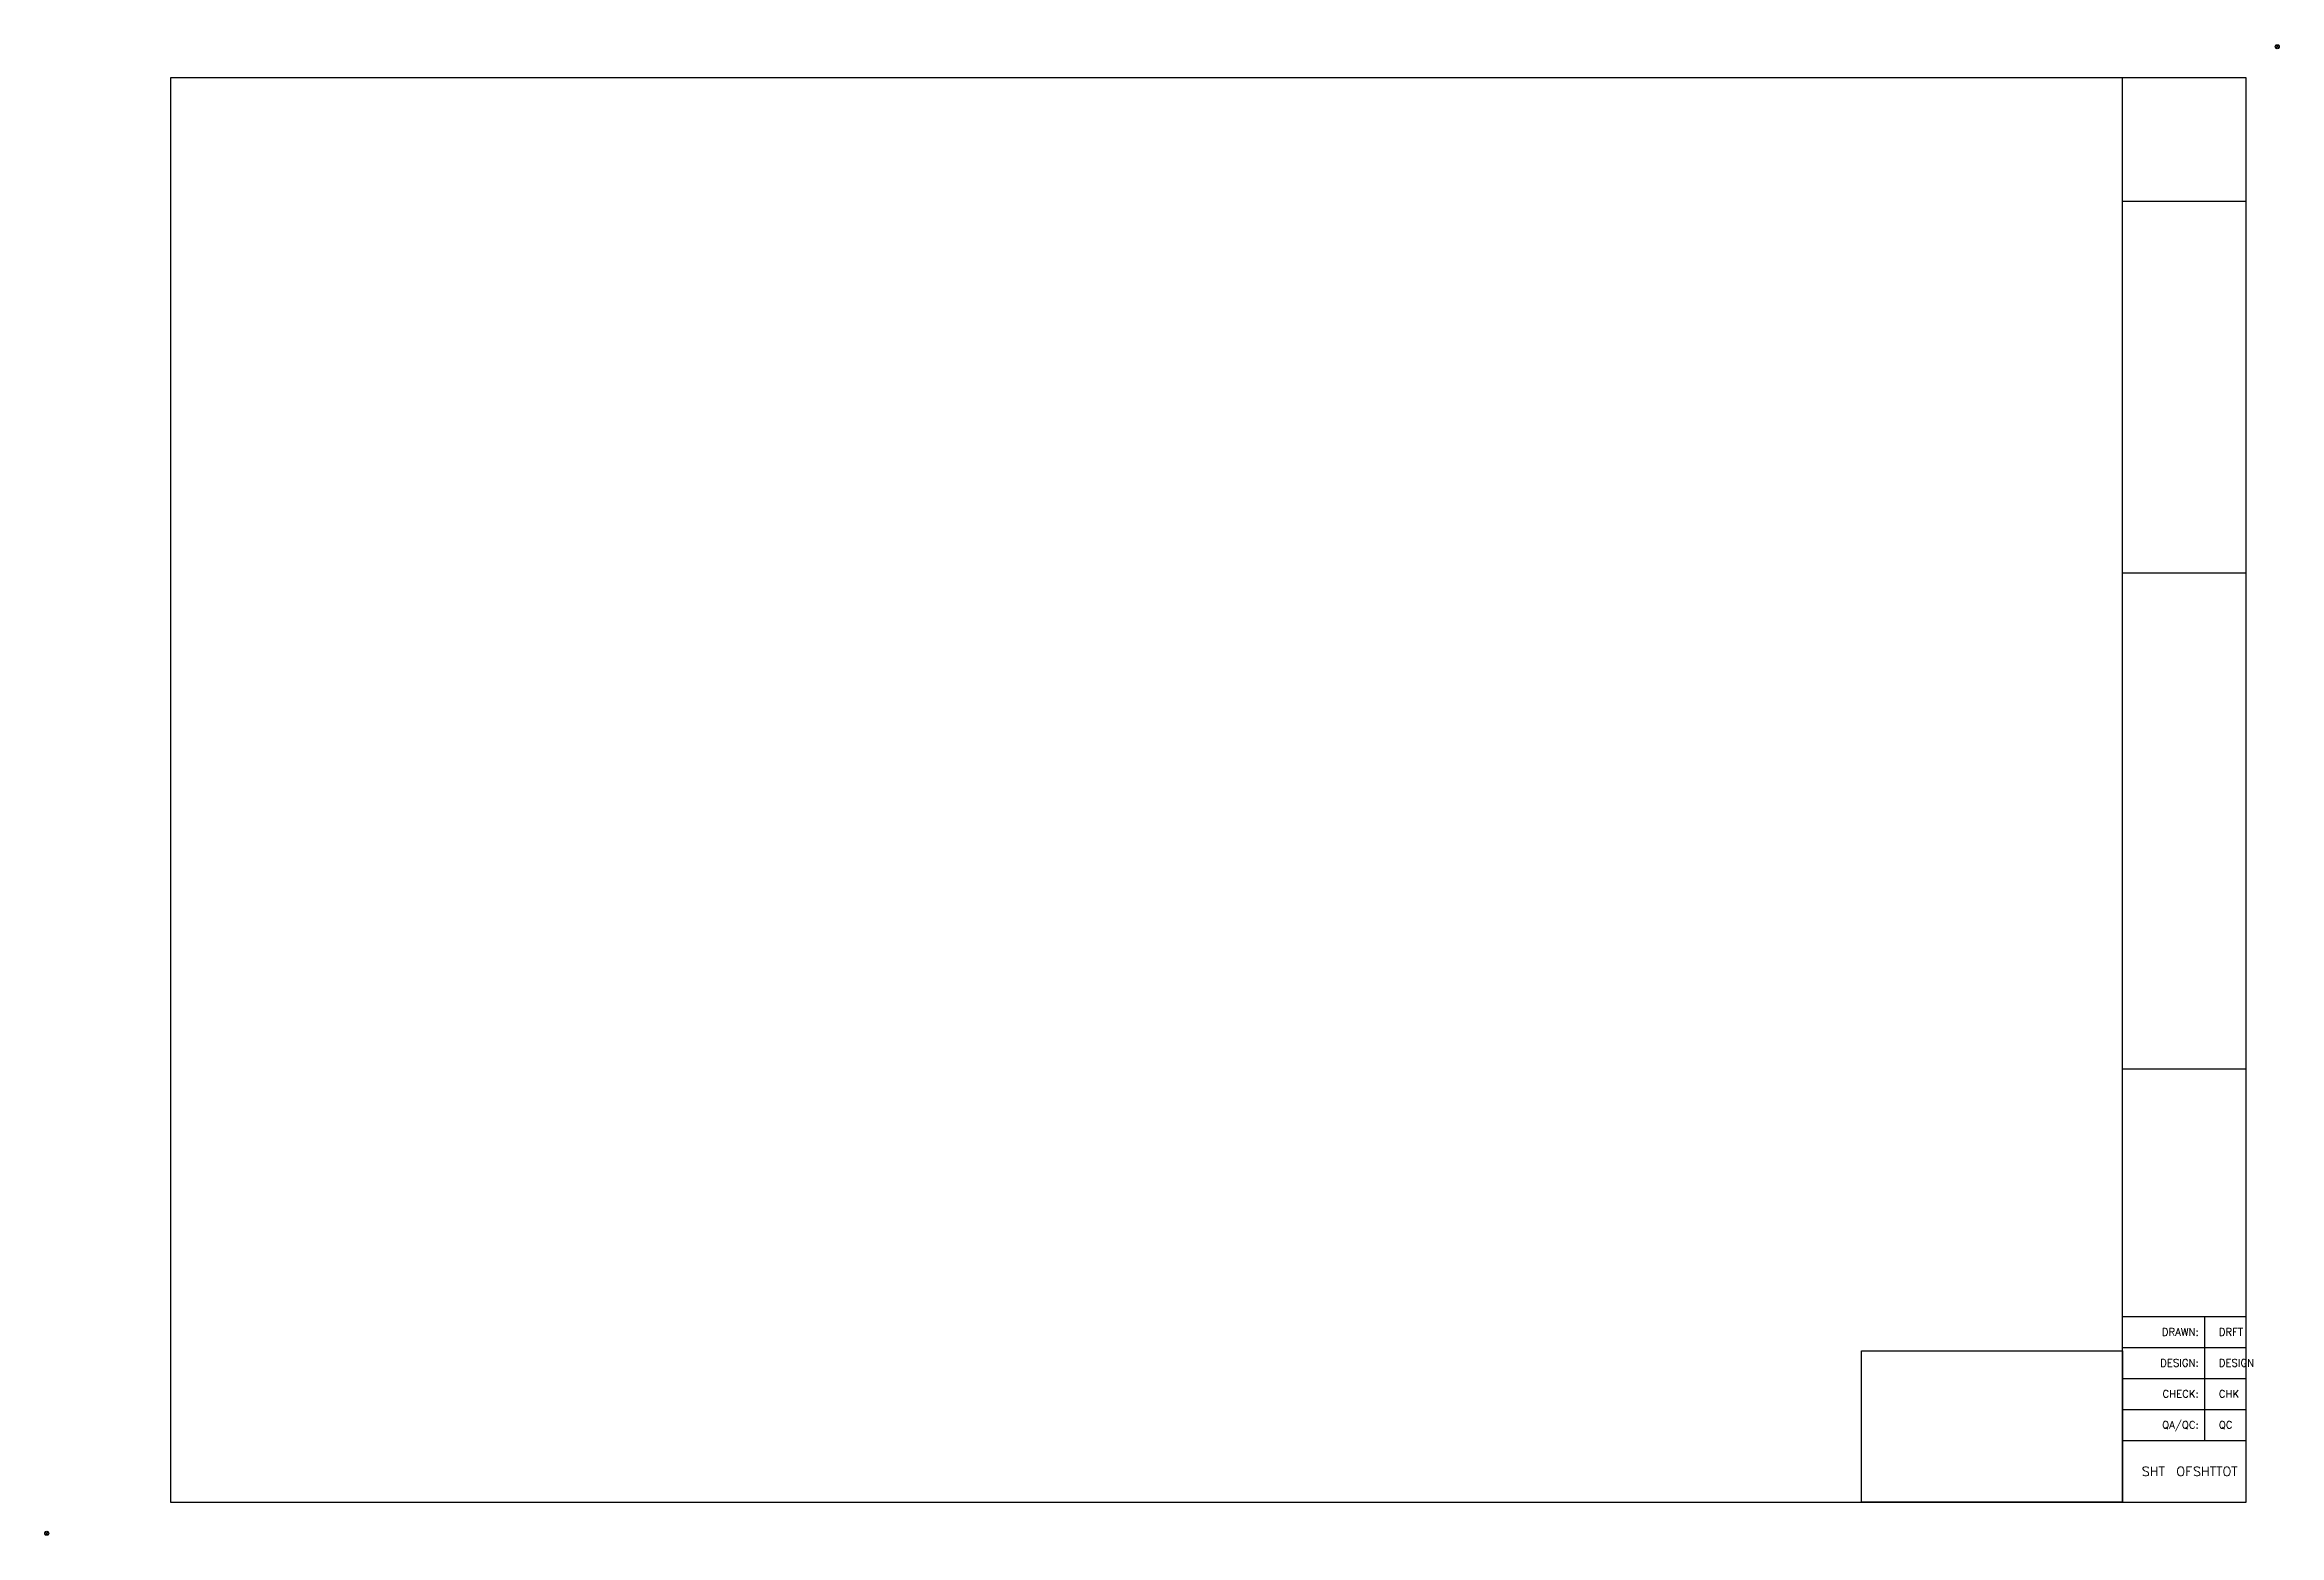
# Model space of a CAD drawing. Header units: feet. Extents: x 0 to 36, y 0 to 24.
import ezdxf
from ezdxf.enums import TextEntityAlignment as Align

# ---------------------------------------------------------------- set-up
doc = ezdxf.new("R2010")
doc.units = ezdxf.units.FT
doc.header["$MEASUREMENT"] = 0
doc.layers.get('Defpoints').update_dxf_attribs({"color": 30})
doc.styles.get("Standard").update_dxf_attribs({"font": 'simplex.shx'})
picture_1 = doc.add_image_def('image1.psd', size_in_pixel=(696, 404))

# ---------------------------------------------------------------- blocks, each defined once
blk = doc.blocks.new('Marker Pnt')
at = {"flags": 128}
for points in [[(0.9, -0.9), (-0.9, 0.9)], [(0.9, 0.9), (-0.9, -0.9)]]:
    blk.add_lwpolyline(points, dxfattribs=at)
blk.add_circle((0, 0), 1)

msp = doc.modelspace()

# ---------------------------------------------------------------- linework, layer by layer
for p, q in [((35.5, 23.5), (2, 23.5)), ((2, 23.5), (2, 0.5)), ((35.5, 23.5), (33.5, 23.5)), ((33.5, 0.5), (33.5, 23.5)), ((35.5, 0.5), (35.5, 23.5)), ((35.5, 0.5), (35.5, 23.5)), ((35.5, 21.5), (33.5, 21.5)), ((35.5, 15.5), (33.5, 15.5)), ((33.5, 7.5), (35.5, 7.5)), ((33.5, 3.5), (35.5, 3.5)), ((34.833, 1.5), (34.833, 3.5)), ((34.833, 3.5), (35.5, 3.5)), ((33.5, 3), (35.5, 3)), ((33.5, 2.5), (35.5, 2.5)), ((33.5, 2), (35.5, 2)), ((33.5, 1.5), (35.5, 1.5)), ((2, 0.5), (35.5, 0.5))]:
    msp.add_line(p, q)

# ---------------------------------------------------------------- block references
at = {"layer": 'Defpoints', "xscale": 0.03280839895013123, "yscale": 0.03280839895013123, "zscale": 0.03280839895013123}
for p in [(36, 24), (0, 0)]:
    msp.add_blockref('Marker Pnt', p, dxfattribs=at)

# ---------------------------------------------------------------- texts
for s, p in [('DRAWN:', (34.733, 3.25)), ('DESIGN:', (34.733, 2.75)), ('CHECK:', (34.733, 2.25)), ('QA/QC:', (34.733, 1.75))]:
    msp.add_text(s, height=0.12).set_placement(p, align=Align.MIDDLE_RIGHT)
msp.add_text('OF', height=0.15).set_placement((34.5, 1), align=Align.MIDDLE_CENTER)
for tag, text, p in [('DRFT', 'DR', (35.056, 3.25)), ('DESIGN', 'DES', (35.056, 2.75)), ('CHK', 'CHK', (35.056, 2.25)), ('QC', 'QC', (35.056, 1.75))]:
    msp.add_attdef(tag, text=text, height=0.12).set_placement(p, align=Align.MIDDLE_LEFT)
for tag, text, p in [('SHT', '1', (34, 1)), ('SHTTOT', '10', (35, 1))]:
    msp.add_attdef(tag, text=text, height=0.15).set_placement(p, align=Align.MIDDLE_CENTER)

# ---------------------------------------------------------------- pictures from other files: only their frames are drawn
image = msp.add_image(picture_1, insert=(29.289, 0.5), size_in_units=(4.211, 2.444))
image.dxf.flags = 7

doc.saveas('drawing.dxf')
